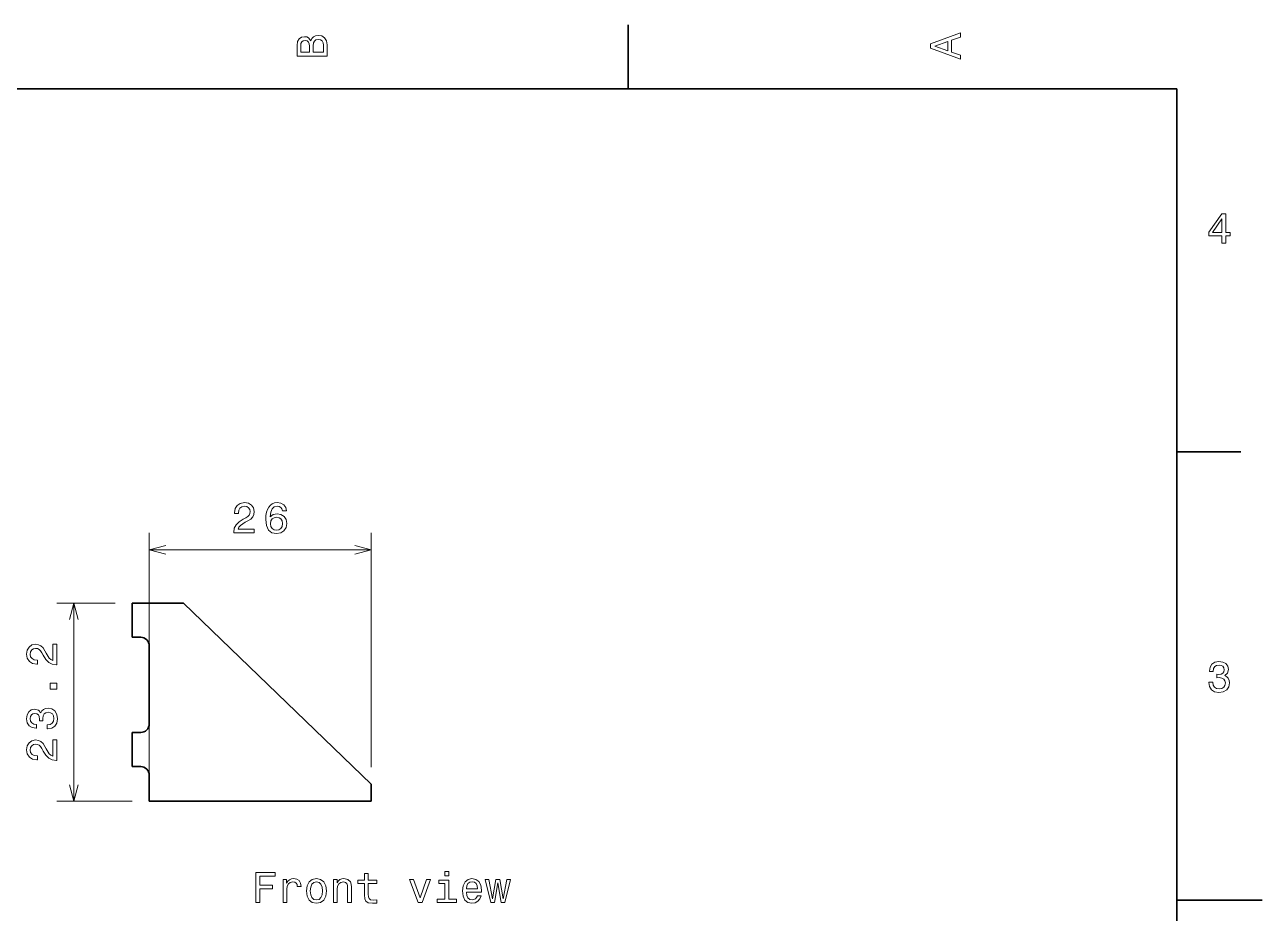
# Model space of a CAD drawing. Extents: x 0 to 297, y 0 to 210.
# Drawn here: x 152 to 297, y 103.5 to 207.5 of the extents above; entities that cross this region are included whole.
import ezdxf

# ---------------------------------------------------------------- set-up
doc = ezdxf.new("R2010")
doc.units = 0

msp = doc.modelspace()

# ---------------------------------------------------------------- linework, layer by layer
at = {"color": 7, "lineweight": 35, "ltscale": 0.1875}
for p, q in [((222.699997, 200), (222.699997, 207.5)), ((287, 157.5), (294.5, 157.5))]:
    msp.add_line(p, q, dxfattribs=at)
at = {"color": 7, "lineweight": 35}
for p, q in [((287, 200), (10, 200)), ((287, 10), (287, 200)), ((192.605743, 118.579781), (170.605743, 139.779785)), ((166.605743, 116.579781), (192.605743, 116.579781))]:
    msp.add_line(p, q, dxfattribs=at)
at = {"color": 7, "lineweight": 13}
for p, q in [((166.605743, 118.579781), (166.605743, 148.015396)), ((192.605743, 120.579781), (192.605743, 148.015396)), ((166.605743, 146.015396), (192.605743, 146.015396)), ((157.762009, 116.579781), (157.762009, 139.779785))]:
    msp.add_line(p, q, dxfattribs=at)
at = {"color": 7, "lineweight": 13, "ltscale": 0.171093}
msp.add_line((162.605743, 139.779785), (155.762009, 139.779785), dxfattribs=at)
at = {"color": 7, "lineweight": 35, "ltscale": 0.15}
msp.add_line((170.605743, 139.779785), (164.605743, 139.779785), dxfattribs=at)
at = {"color": 7, "lineweight": 35, "ltscale": 0.1}
for p, q in [((164.605743, 139.779785), (164.605743, 135.779785)), ((164.605743, 124.629784), (164.605743, 120.629784))]:
    msp.add_line(p, q, dxfattribs=at)
at = {"color": 7, "lineweight": 35, "ltscale": 0.025}
for p, q in [((164.605743, 135.779785), (165.605743, 135.779785)), ((165.605743, 124.629784), (164.605743, 124.629784)), ((164.605743, 120.629784), (165.605743, 120.629784))]:
    msp.add_line(p, q, dxfattribs=at)
at = {"color": 7, "lineweight": 35, "ltscale": 0.22875}
msp.add_line((166.605743, 134.779785), (166.605743, 125.629784), dxfattribs=at)
at = {"color": 7, "lineweight": 35, "ltscale": 0.07625}
msp.add_line((166.605743, 119.629784), (166.605743, 116.579781), dxfattribs=at)
at = {"color": 7, "lineweight": 35, "ltscale": 0.05}
msp.add_line((192.605743, 116.579781), (192.605743, 118.579781), dxfattribs=at)
at = {"color": 7, "lineweight": 13, "ltscale": 0.221093}
msp.add_line((164.605743, 116.579781), (155.762009, 116.579781), dxfattribs=at)
at = {"color": 7, "lineweight": 35, "ltscale": 0.25}
msp.add_line((287, 105), (297, 105), dxfattribs=at)
at = {"color": 7, "lineweight": 13}
for points in [[(185.542007, 205.630417), (185.249496, 205.983429), (185.052811, 206.074219), (184.81073, 206.104477), (184.432495, 206.03891), (184.160156, 205.842224), (183.993729, 205.524506), (183.933212, 205.080704), (183.933212, 203.835022), (187.433212, 203.835022), (187.433212, 205.151306), (187.36261, 205.620331), (187.155838, 205.968307), (186.828018, 206.185165), (186.384216, 206.260818), (186.08667, 206.215424), (185.839554, 206.094391), (185.65799, 205.897705)], [(261.633209, 203.466858), (261.633209, 203.930847), (260.604401, 204.298996), (260.604401, 205.695969), (261.633209, 206.064133), (261.633209, 206.538193), (258.128174, 205.257217), (258.128174, 204.742798)], [(185.385666, 204.984879), (185.385666, 204.298996), (184.351807, 204.298996), (184.351807, 205.025223), (184.382065, 205.297562), (184.472839, 205.489197), (184.629181, 205.605194), (184.86116, 205.645538), (185.093155, 205.600143), (185.254532, 205.479111), (185.355408, 205.272339)], [(187.014618, 205.095825), (187.014618, 204.298996), (185.809296, 204.298996), (185.809296, 205.050446), (185.844589, 205.368164), (185.9505, 205.595108), (186.132065, 205.731277), (186.394302, 205.776657), (186.671692, 205.731277), (186.863327, 205.605194), (186.979324, 205.393372)], [(260.17572, 204.460388), (258.632477, 205), (260.17572, 205.539627)], [(292.277374, 181.916794), (292.731262, 181.916794), (292.731262, 182.784225), (293.23056, 182.784225), (293.23056, 183.187683), (292.731262, 183.187683), (292.731262, 185.341141), (292.272339, 185.341141), (290.739197, 183.228027), (290.739197, 182.784225), (292.277374, 182.784225)], [(291.162842, 183.187683), (292.277374, 184.756134), (292.277374, 183.187683)], [(176.507187, 148.015396), (178.912811, 148.015396), (178.912811, 148.449112), (177.011505, 148.449112), (177.117416, 148.686142), (177.298965, 148.882828), (177.858765, 149.240906), (178.156326, 149.392197), (178.489166, 149.609055), (178.726212, 149.861221), (178.862366, 150.158768), (178.912811, 150.496674), (178.827072, 150.920288), (178.590042, 151.253143), (178.226929, 151.464966), (177.757904, 151.540619), (177.273758, 151.45488), (176.905594, 151.21785), (176.668564, 150.8396), (176.587875, 150.340332), (176.587875, 150.269714), (177.046814, 150.269714), (177.046814, 150.310059), (177.092194, 150.653), (177.228363, 150.905167), (177.445221, 151.066544), (177.732697, 151.122025), (178.025192, 151.071594), (178.24205, 150.945511), (178.38327, 150.748825), (178.433701, 150.501709), (178.398392, 150.269714), (178.302582, 150.073029), (178.14119, 149.901566), (177.919281, 149.750275), (177.621735, 149.588882), (177.127502, 149.276199), (176.779526, 148.943359), (176.572754, 148.539886), (176.507187, 148.030518)], [(182.684128, 150.572311), (182.588303, 150.98082), (182.366409, 151.283417), (182.023468, 151.475052), (181.579666, 151.540619), (181.28212, 151.50531), (181.024902, 151.409485), (180.797958, 151.253143), (180.606323, 151.03125), (180.455017, 150.753876), (180.34407, 150.41597), (180.273468, 150.017563), (180.253296, 149.56871), (180.333984, 148.85257), (180.5811, 148.333115), (180.979523, 148.020447), (181.524185, 147.914536), (182.013382, 148.00531), (182.386581, 148.24234), (182.628662, 148.61554), (182.714386, 149.0896), (182.628662, 149.56871), (182.396667, 149.936859), (182.038605, 150.168854), (181.594788, 150.249542), (181.115692, 150.148682), (180.757614, 149.861221), (180.833267, 150.41597), (180.994644, 150.814392), (181.24176, 151.051422), (181.584702, 151.132111), (181.836868, 151.091766), (182.028503, 150.985855), (182.154587, 150.809341), (182.220154, 150.572311)], [(182.225189, 149.084564), (182.169724, 148.766846), (182.028503, 148.524765), (181.801559, 148.363373), (181.51915, 148.312943), (181.221588, 148.363373), (180.994644, 148.519714), (180.848389, 148.761795), (180.803009, 149.079514), (180.853439, 149.392197), (180.994644, 149.629227), (181.226639, 149.780518), (181.539322, 149.835999), (181.811646, 149.780518), (182.028503, 149.634277), (182.169724, 149.397247)], [(155.762009, 132.553268), (155.762009, 134.958893), (155.328293, 134.958893), (155.328293, 133.057587), (155.091263, 133.163498), (154.894577, 133.345062), (154.536499, 133.904846), (154.385208, 134.202408), (154.16835, 134.535263), (153.916183, 134.772293), (153.618637, 134.908447), (153.280746, 134.958893), (152.857117, 134.873154), (152.524261, 134.636124), (152.312439, 134.27301), (152.236786, 133.803986), (152.322525, 133.319839), (152.559555, 132.951691), (152.937805, 132.714645), (153.437073, 132.633957), (153.50769, 132.633957), (153.50769, 133.092896), (153.467346, 133.092896), (153.124405, 133.138275), (152.872238, 133.274445), (152.710861, 133.491302), (152.65538, 133.778778), (152.705811, 134.071274), (152.831894, 134.288147), (153.02858, 134.429352), (153.275696, 134.479782), (153.50769, 134.444473), (153.704376, 134.348663), (153.875839, 134.187271), (154.027145, 133.965378), (154.188522, 133.667816), (154.501205, 133.173584), (154.834061, 132.825607), (155.237518, 132.618835), (155.746872, 132.553268)], [(290.729126, 130.51622), (290.729126, 130.480911), (290.809814, 129.996765), (291.046844, 129.633652), (291.420044, 129.401657), (291.914276, 129.315933), (292.438782, 129.401657), (292.832153, 129.623566), (293.08429, 129.976593), (293.175079, 130.430481), (293.134735, 130.728027), (293.023773, 130.970108), (292.842224, 131.156708), (292.600159, 131.292877), (292.927948, 131.565216), (293.043945, 131.998932), (292.968292, 132.392303), (292.751434, 132.68985), (292.398407, 132.87645), (291.914276, 132.942017), (291.460388, 132.861313), (291.112396, 132.63942), (290.885468, 132.286392), (290.809814, 131.817368), (290.809814, 131.782074), (291.258636, 131.782074), (291.299011, 132.104828), (291.430115, 132.336823), (291.641937, 132.478027), (291.939484, 132.528473), (292.201721, 132.488113), (292.393372, 132.382217), (292.509369, 132.210739), (292.554749, 131.97876), (292.509369, 131.731628), (292.388336, 131.565216), (292.176514, 131.46434), (291.889069, 131.434082), (291.692383, 131.439133), (291.692383, 131.04071), (291.939484, 131.050797), (292.257202, 131.005417), (292.494232, 130.884369), (292.635468, 130.687683), (292.685883, 130.430481), (292.630402, 130.13797), (292.484161, 129.921112), (292.252167, 129.784943), (291.944519, 129.739563), (291.626801, 129.789993), (291.394806, 129.941284), (291.248566, 130.183365), (291.193085, 130.51622)], [(155.762009, 129.699814), (155.762009, 130.395782), (155.010574, 130.395782), (155.010574, 129.699814)], [(154.662582, 125.040878), (154.697891, 125.040878), (155.182037, 125.121567), (155.545151, 125.358597), (155.777145, 125.731796), (155.862869, 126.226036), (155.777145, 126.750534), (155.555237, 127.143906), (155.202209, 127.396065), (154.748322, 127.486839), (154.450775, 127.446495), (154.208694, 127.335548), (154.022095, 127.153992), (153.885925, 126.911911), (153.613586, 127.239723), (153.179871, 127.355721), (152.786499, 127.280067), (152.488953, 127.06321), (152.302353, 126.710182), (152.236786, 126.226036), (152.31749, 125.772141), (152.539383, 125.424164), (152.89241, 125.19722), (153.361435, 125.121567), (153.396729, 125.121567), (153.396729, 125.570419), (153.073975, 125.610764), (152.84198, 125.741882), (152.700775, 125.953705), (152.65033, 126.251251), (152.690689, 126.513496), (152.796585, 126.705139), (152.968063, 126.821136), (153.200043, 126.866524), (153.447174, 126.821136), (153.613586, 126.700096), (153.714462, 126.488281), (153.74472, 126.200821), (153.73967, 126.004135), (154.138092, 126.004135), (154.128006, 126.251251), (154.173386, 126.568977), (154.294434, 126.806007), (154.491119, 126.94722), (154.748322, 126.99765), (155.040833, 126.942169), (155.25769, 126.795921), (155.39386, 126.563934), (155.43924, 126.256294), (155.388809, 125.938568), (155.237518, 125.706581), (154.995438, 125.560333), (154.662582, 125.504852)], [(155.762009, 121.3452), (155.762009, 123.750816), (155.328293, 123.750816), (155.328293, 121.849518), (155.091263, 121.955429), (154.894577, 122.136986), (154.536499, 122.696785), (154.385208, 122.994331), (154.16835, 123.327187), (153.916183, 123.564217), (153.618637, 123.700386), (153.280746, 123.750816), (152.857117, 123.665085), (152.524261, 123.428055), (152.312439, 123.064941), (152.236786, 122.595917), (152.322525, 122.111771), (152.559555, 121.743614), (152.937805, 121.506584), (153.437073, 121.425888), (153.50769, 121.425888), (153.50769, 121.884827), (153.467346, 121.884827), (153.124405, 121.930214), (152.872238, 122.066383), (152.710861, 122.283241), (152.65538, 122.570702), (152.705811, 122.863213), (152.831894, 123.08007), (153.02858, 123.221283), (153.275696, 123.271713), (153.50769, 123.236412), (153.704376, 123.140587), (153.875839, 122.979202), (154.027145, 122.757301), (154.188522, 122.459755), (154.501205, 121.965515), (154.834061, 121.617531), (155.237518, 121.410759), (155.746872, 121.3452)], [(179.08989, 104.723152), (179.558914, 104.723152), (179.558914, 106.33194), (181.03154, 106.33194), (181.03154, 106.750526), (179.558914, 106.750526), (179.558914, 107.799522), (181.369431, 107.799522), (181.369431, 108.223152), (179.08989, 108.223152)], [(182.282257, 104.723152), (182.726059, 104.723152), (182.726059, 106.271423), (182.771454, 106.644623), (182.907623, 106.911911), (183.129517, 107.073296), (183.427063, 107.128769), (183.648972, 107.093468), (183.815399, 106.992607), (183.91626, 106.821136), (183.951569, 106.589149), (184.400406, 106.589149), (184.33989, 106.99765), (184.173462, 107.290154), (183.896088, 107.466667), (183.517853, 107.527184), (183.260635, 107.486839), (183.038742, 107.385979), (182.842056, 107.214508), (182.685715, 106.982521), (182.685715, 107.431366), (182.282257, 107.431366)], [(185.020721, 106.074738), (185.101425, 105.459465), (185.333405, 105.005569), (185.701569, 104.723152), (186.195801, 104.627335), (186.684998, 104.723152), (187.053146, 105.000526), (187.285141, 105.454422), (187.37088, 106.074738), (187.285141, 106.69001), (187.053146, 107.148941), (186.684998, 107.426323), (186.195801, 107.527184), (185.701569, 107.426323), (185.333405, 107.143898), (185.101425, 106.69001)], [(188.187881, 104.723152), (188.631683, 104.723152), (188.631683, 106.286552), (188.677063, 106.644623), (188.823318, 106.906868), (189.050262, 107.068253), (189.352859, 107.128769), (189.59494, 107.078339), (189.746231, 106.942169), (189.821884, 106.715225), (189.847092, 106.412636), (189.847092, 104.723152), (190.290909, 104.723152), (190.290909, 106.50341), (190.270721, 106.861481), (190.179947, 107.159035), (189.882401, 107.431366), (189.418427, 107.527184), (189.161224, 107.491882), (188.944366, 107.396065), (188.757767, 107.23468), (188.611511, 107.017822), (188.611511, 107.431366), (188.187881, 107.431366)], [(191.819, 106.962349), (191.819, 105.605721), (191.849258, 105.166954), (191.990463, 104.864365), (192.272888, 104.687851), (192.751999, 104.627335), (193.276489, 104.65255), (193.276489, 105.035835), (192.893204, 105.005569), (192.545227, 105.045921), (192.358627, 105.171997), (192.277939, 105.383812), (192.262802, 105.681366), (192.262802, 106.962349), (193.276489, 106.962349), (193.276489, 107.340584), (192.262802, 107.340584), (192.262802, 108.132378), (191.819, 108.132378), (191.819, 107.340584), (191.052429, 107.340584), (191.052429, 106.962349)], [(198.10791, 104.723152), (198.57692, 104.723152), (199.565399, 107.431366), (199.106461, 107.431366), (198.34494, 105.24765), (197.568283, 107.431366), (197.104309, 107.431366)], [(201.688599, 105.096352), (201.688599, 107.340584), (200.548828, 107.340584), (200.548828, 106.962349), (201.244797, 106.962349), (201.244797, 105.096352), (200.337006, 105.096352), (200.337006, 104.723152), (202.606461, 104.723152), (202.606461, 105.096352)], [(201.703735, 108.344193), (201.234711, 108.344193), (201.234711, 107.839867), (201.703735, 107.839867)], [(203.756317, 105.948654), (205.53154, 105.948654), (205.536575, 106.155426), (205.455887, 106.735397), (205.233978, 107.169121), (204.880966, 107.431366), (204.411942, 107.527184), (203.953003, 107.426323), (203.599976, 107.143898), (203.373032, 106.684967), (203.292343, 106.079781), (203.367996, 105.459465), (203.59494, 105.005569), (203.942917, 104.723152), (204.396805, 104.627335), (204.790176, 104.692894), (205.112946, 104.864365), (205.349976, 105.136696), (205.486145, 105.499809), (205.047394, 105.499809), (204.956604, 105.29808), (204.825485, 105.146782), (204.452286, 105.025749), (204.164825, 105.081223), (203.947968, 105.257736), (203.806747, 105.545197), (203.756317, 105.933525)], [(207.04451, 104.723152), (207.447968, 107.022865), (207.851425, 104.723152), (208.275055, 104.723152), (208.940765, 107.431366), (208.512085, 107.431366), (208.063232, 105.131653), (207.664825, 107.431366), (207.226059, 107.431366), (206.827637, 105.131653), (206.378799, 107.431366), (205.95517, 107.431366), (206.62088, 104.723152)], [(185.474625, 106.079781), (185.520004, 106.533669), (185.661224, 106.861481), (185.888168, 107.06321), (186.195801, 107.133812), (186.498398, 107.06321), (186.725342, 106.866524), (186.866547, 106.533669), (186.916977, 106.079781), (186.866547, 105.62085), (186.725342, 105.287994), (186.498398, 105.086266), (186.195801, 105.020706), (185.888168, 105.086266), (185.661224, 105.287994), (185.520004, 105.62085)], [(203.756317, 106.321854), (203.811798, 106.669838), (203.947968, 106.92704), (204.154739, 107.083382), (204.427063, 107.138855), (204.694366, 107.083382), (204.901138, 106.92704), (205.027222, 106.669838), (205.072601, 106.321854)]]:
    msp.add_lwpolyline(points, close=True, dxfattribs=at)
for points in [[(168.537598, 146.533035), (166.605743, 146.015396), (168.537598, 145.497757)], [(190.673889, 145.497757), (192.605743, 146.015396), (190.673889, 146.533035)], [(158.279648, 137.847931), (157.762009, 139.779785), (157.24437, 137.847931)], [(157.24437, 118.511635), (157.762009, 116.579781), (158.279648, 118.511635)]]:
    msp.add_lwpolyline(points, dxfattribs=at)
at = {"color": 7, "lineweight": 35}
for centre, start, end in [((165.605743, 134.779785), 0, 90.000003), ((165.605743, 125.629784), 269.999997, 360), ((165.605743, 119.629784), 0, 90.000003)]:
    msp.add_arc(centre, 1, start, end, dxfattribs=at)

doc.saveas('drawing.dxf')
